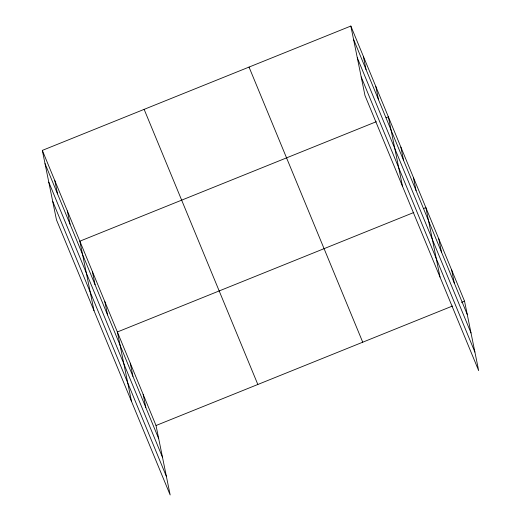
<?xml version="1.0" encoding="UTF-8"?>
<svg xmlns="http://www.w3.org/2000/svg" width="521" height="521" viewBox="0 0 521 521"><rect width="100%" height="100%" fill="white"/><g stroke="black" fill="none" stroke-linecap="round" stroke-linejoin="round"><path stroke-width="0.78" d="M42.331 150.393L156.026 425.514L170.159 494.95L56.463 219.836L42.331 150.393L350.841 26.05L464.537 301.164L478.669 370.607L364.974 95.486L350.841 26.05M376.299 121.699L79.85 241.184L93.982 310.62M386.1 117.753L388.366 116.841L402.492 186.277M413.817 212.49L117.375 331.975L131.5 401.411M423.619 208.537L425.885 207.625L440.011 277.068M156.026 425.514L452.475 306.029M461.521 302.382L464.537 301.164M353.538 39.277L467.233 314.391M357.308 57.824L471.004 332.945M361.196 76.939L474.892 352.053M249.038 67.085L362.733 342.199M144.141 109.364L257.836 384.478M45.027 163.62L158.723 438.741M48.798 182.174L162.493 457.288M52.686 201.282L166.381 476.402M451.655 269.989L454.345 283.216M438.767 238.807L441.456 252.034M413.374 177.361L416.064 190.588M400.87 147.098L403.56 160.325M375.856 86.577L378.546 99.804M363.352 56.314L366.042 69.54M143.145 394.332L145.834 407.559M130.257 363.15L132.946 376.377M104.864 301.711L107.554 314.938M92.36 271.448L95.05 284.674M67.346 210.92L70.035 224.147M54.842 180.657L57.531 193.884"/></g></svg>
